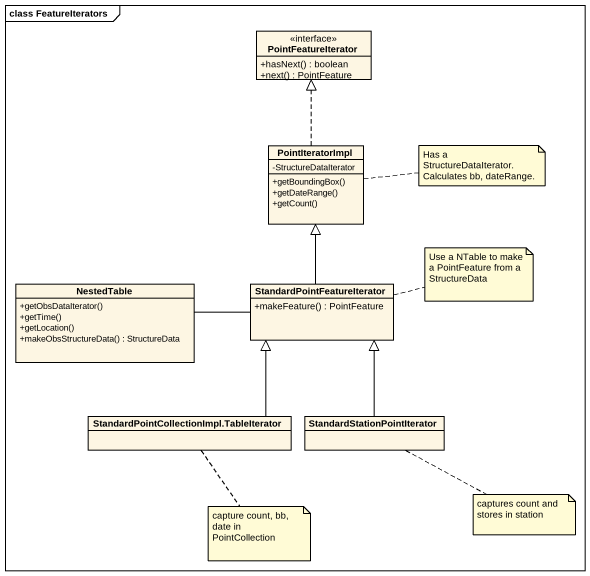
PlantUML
@startuml
mainframe class FeatureIterators
hide circle
hide empty members
skinparam classAttributeIconSize 0
interface PointFeatureIterator {
  +hasNext() : boolean
  +next() : PointFeature
}
class PointIteratorImpl {
  -StructureDataIterator
  +getBoundingBox()
  +getDateRange()
  +getCount()
}
class NestedTable {
  +getObsDataIterator()
  +getTime()
  +getLocation()
  +makeObsStructureData() : StructureData
}
class StandardPointFeatureIterator {
  +makeFeature() : PointFeature
}
class "StandardPointCollectionImpl.TableIterator" as StandardPointCollectionImpl
class StandardStationPointIterator
PointIteratorImpl .up.|> PointFeatureIterator
NestedTable -right- StandardPointFeatureIterator
StandardPointFeatureIterator -up-|> PointIteratorImpl
StandardPointCollectionImpl -up-|> StandardPointFeatureIterator
StandardStationPointIterator -up-|> StandardPointFeatureIterator
note right of PointIteratorImpl
  Has a StructureDataIterator.
  Calculates bb, dateRange.
end note
note right of StandardPointFeatureIterator : Use a NTable to make a PointFeature from a StructureData
note bottom of StandardPointCollectionImpl : capture count, bb, date in PointCollection
note right of StandardStationPointIterator : captures count and stores in station
@enduml
